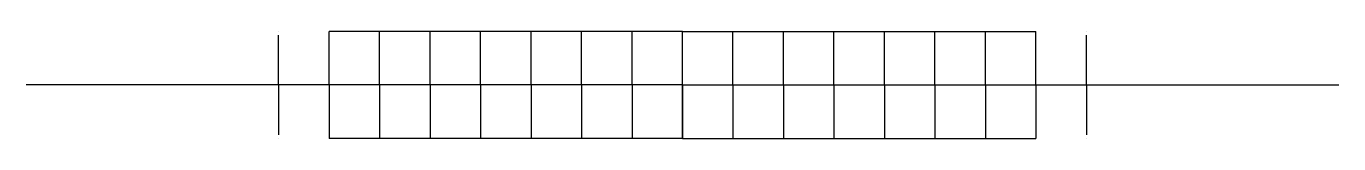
# Model space of a CAD drawing. Header units: millimetres. Extents: x -52 to 52, y -4 to 4.
import ezdxf

# ---------------------------------------------------------------- set-up
doc = ezdxf.new("R2010")
doc.units = ezdxf.units.MM
for name, color, linetype in [('Anchor', 5, 'Continuous'), ('Cables', 4, 'Continuous'), ('Main girder', 1, 'Continuous'), ('Main towel', 3, 'Continuous'), ('Rigid beam', 2, 'Continuous'), ('Slave pillar', 6, 'Continuous'), ('towel beam', 7, 'Continuous')]:
    doc.layers.add(name, color=color, linetype=linetype)

msp = doc.modelspace()

# ---------------------------------------------------------------- linework, layer by layer
at = {"layer": 'Anchor'}
for p, q in [((-48, 0), (-52, 0)), ((-44, 0), (-48, 0)), ((-40, 0), (-44, 0)), ((-36, 0), (-40, 0)), ((-32, 0), (-36, 0)), ((32, 0), (36, 0)), ((36, 0), (40, 0)), ((40, 0), (44, 0)), ((44, 0), (48, 0)), ((48, 0), (52, 0))]:
    msp.add_line(p, q, dxfattribs=at)
at = {"layer": 'Cables'}
for p, q in [((0, 4.25, 15.5), (-28, 4.25)), ((0, 4.25, 13.9), (-24, 4.25)), ((0, 4.25, 12.3), (-20, 4.25)), ((0, 4.25, 10.7), (-16, 4.25)), ((0, 4.25, 9.1), (-12, 4.25)), ((0, 4.25, 7.1), (-8, 4.25)), ((0, 4.25, 4.6), (-4, 4.25)), ((0, 4.25, 4.6), (4, 4.25)), ((0, 4.25, 7.1), (8, 4.25)), ((0, 4.25, 9.1), (12, 4.25)), ((0, 4.25, 10.7), (16, 4.25)), ((0, 4.25, 12.3), (20, 4.25)), ((0, 4.25, 13.9), (24, 4.25)), ((0, 4.25, 15.5), (28, 4.25)), ((0, -4.25, 15.5), (-28, -4.25)), ((0, -4.25, 13.9), (-24, -4.25)), ((0, -4.25, 12.3), (-20, -4.25)), ((0, -4.25, 10.7), (-16, -4.25)), ((0, -4.25, 9.1), (-12, -4.25)), ((0, -4.25, 7.1), (-8, -4.25)), ((0, -4.25, 4.6), (-4, -4.25)), ((0, -4.25, 4.6), (4, -4.25)), ((0, -4.25, 7.1), (8, -4.25)), ((0, -4.25, 9.1), (12, -4.25)), ((0, -4.25, 10.7), (16, -4.25)), ((0, -4.25, 12.3), (20, -4.25)), ((0, -4.25, 13.9), (24, -4.25)), ((0, -4.25, 15.5), (28, -4.25))]:
    msp.add_line(p, q, dxfattribs=at)
at = {"layer": 'Main girder'}
for p, q in [((-28, 0), (-32, 0)), ((-24, 0), (-28, 0)), ((-20, 0), (-24, 0)), ((20, 0), (24, 0)), ((24, 0), (28, 0)), ((28, 0), (32, 0)), ((-16, 0), (-20, 0)), ((-12, 0), (-16, 0)), ((-8, 0), (-12, 0)), ((-4, 0), (-8, 0)), ((0, 0), (-4, 0)), ((0, 0), (4, 0)), ((4, 0), (8, 0)), ((8, 0), (12, 0)), ((12, 0), (16, 0)), ((16, 0), (20, 0))]:
    msp.add_line(p, q, dxfattribs=at)
at = {"layer": 'Main towel'}
for p, q in [((0, 4.25), (0, 4.25, -8.5)), ((0, 4.25), (0, 4.25, 4.6)), ((0, 4.25, 4.6), (0, 4.25, 7.1)), ((0, 4.25, 7.1), (0, 4.25, 9.1)), ((0, 4.25, 9.1), (0, 4.25, 10.7)), ((0, 4.25, 10.7), (0, 4.25, 12.3)), ((0, 4.25, 12.3), (0, 4.25, 13.9)), ((0, 4.25, 13.9), (0, 4.25, 15.5)), ((0, 4.25, 15.5), (0, 4.25, 16.5)), ((0, -4.25), (0, -4.25, -8.5)), ((0, -4.25), (0, -4.25, 4.6)), ((0, -4.25, 4.6), (0, -4.25, 7.1)), ((0, -4.25, 7.1), (0, -4.25, 9.1)), ((0, -4.25, 9.1), (0, -4.25, 10.7)), ((0, -4.25, 10.7), (0, -4.25, 12.3)), ((0, -4.25, 12.3), (0, -4.25, 13.9)), ((0, -4.25, 13.9), (0, -4.25, 15.5)), ((0, -4.25, 15.5), (0, -4.25, 16.5))]:
    msp.add_line(p, q, dxfattribs=at)
at = {"layer": 'Rigid beam'}
for p, q in [((-28, 0), (-28, 4.25)), ((-24, 0), (-24, 4.25)), ((-20, 0), (-20, 4.25)), ((-16, 0), (-16, 4.25)), ((-12, 0), (-12, 4.25)), ((-8, 0), (-8, 4.25)), ((-4, 0), (-4, 4.25)), ((0, 0), (0, 4.25)), ((4, 0), (4, 4.25)), ((8, 0), (8, 4.25)), ((12, 0), (12, 4.25)), ((16, 0), (16, 4.25)), ((20, 0), (20, 4.25)), ((24, 0), (24, 4.25)), ((28, 0), (28, 4.25)), ((-32, 0), (-32, 3.95)), ((32, 0), (32, 3.95)), ((-32, 0), (-32, -3.95)), ((-28, 0), (-28, -4.25)), ((-24, 0), (-24, -4.25)), ((-20, 0), (-20, -4.25)), ((-16, 0), (-16, -4.25)), ((-12, 0), (-12, -4.25)), ((-8, 0), (-8, -4.25)), ((-4, 0), (-4, -4.25)), ((0, 0), (0, -4.25)), ((4, 0), (4, -4.25)), ((8, 0), (8, -4.25)), ((12, 0), (12, -4.25)), ((16, 0), (16, -4.25)), ((20, 0), (20, -4.25)), ((24, 0), (24, -4.25)), ((28, 0), (28, -4.25)), ((32, 0), (32, -3.95))]:
    msp.add_line(p, q, dxfattribs=at)
at = {"layer": 'Slave pillar'}
for p, q in [((-32, 4.25), (-32, 4.25, -8.5)), ((32, 4.25), (32, 4.25, -8.5)), ((-32, -4.25), (-32, -4.25, -8.5)), ((32, -4.25), (32, -4.25, -8.5))]:
    msp.add_line(p, q, dxfattribs=at)
at = {"layer": 'towel beam'}
msp.add_line((0, -4.25, 13.9), (0, 4.25, 13.9), dxfattribs=at)

doc.saveas('drawing.dxf')
